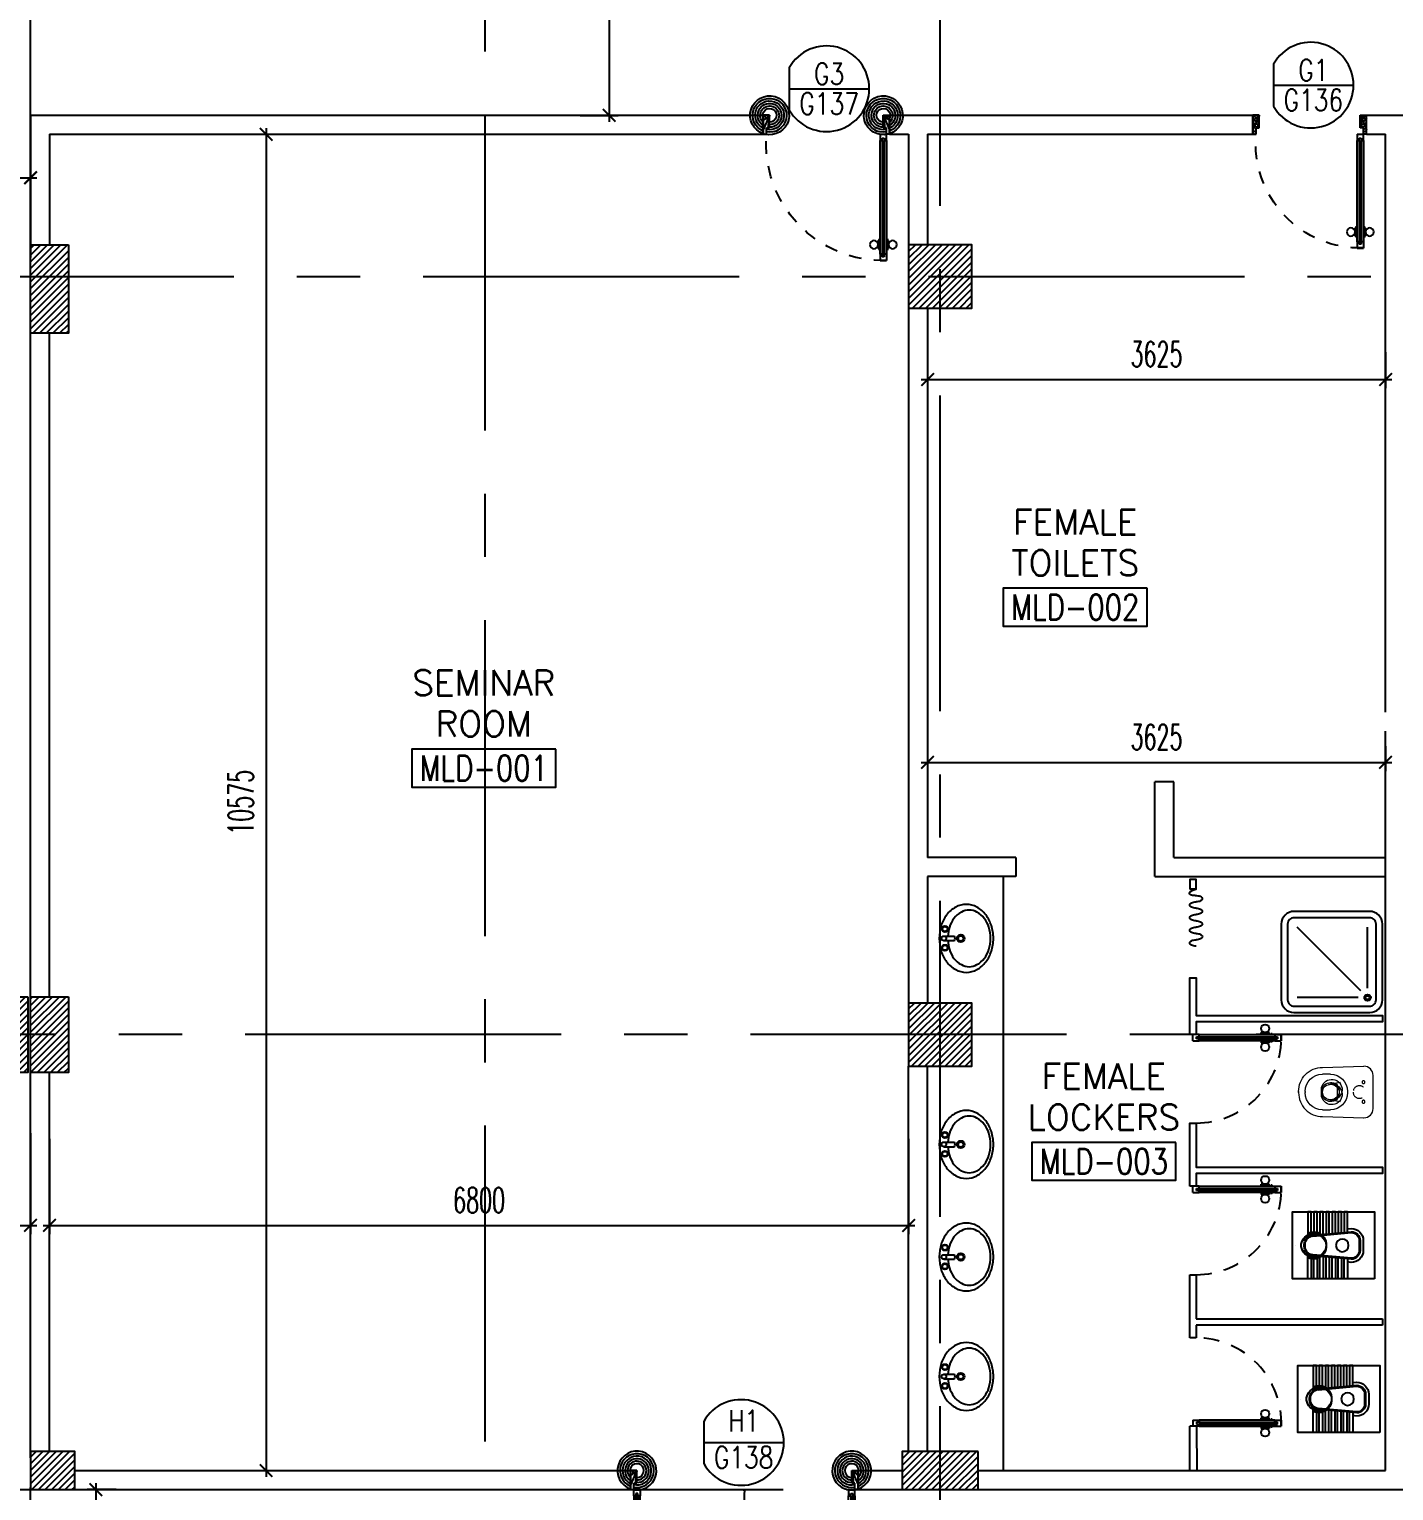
# Model space of a CAD drawing. Extents: x 417819.9 to 417911.9, y 43448 to 43539.2.
# Drawn here: x 417873.49 to 417884.29, y 43494.48 to 43506.05 of the extents above; entities that cross this region are included whole.
import ezdxf
from ezdxf.enums import TextEntityAlignment as Align

# ---------------------------------------------------------------- set-up
doc = ezdxf.new("R2010")
doc.units = 0
doc.header["$MEASUREMENT"] = 0
doc.header["$PDMODE"] = 3
doc.header["$PDSIZE"] = 0.1
for name, pattern in [('CENTERX2', [4, 2.5, -0.5, 0.5, -0.5]), ('HIDDEN', [0.375, 0.25, -0.125]), ('HIDDEN2', [0.1875, 0.125, -0.0625])]:
    doc.linetypes.add(name, pattern=pattern)
doc.layers.get('0').update_dxf_attribs({"linetype": 'CONTINUOUS'})
doc.layers.get('DEFPOINTS').update_dxf_attribs({"linetype": 'CONTINUOUS'})
for name, color, linetype in [('AXES', 11, 'CENTERX2'), ('COL', 2, 'CONTINUOUS'), ('CURT', 7, 'CONTINUOUS'), ('DIM', 4, 'CONTINUOUS'), ('DOOR', 4, 'CONTINUOUS'), ('DOOR-CR', 2, 'CONTINUOUS'), ('DOOR-NO', 3, 'CONTINUOUS'), ('EJ', 8, 'CONTINUOUS'), ('FIX', 3, 'CONTINUOUS'), ('HAT', 8, 'CONTINUOUS'), ('PART', 9, 'CONTINUOUS'), ('RM-BOX', 2, 'CONTINUOUS'), ('RM-NAME', 2, 'CONTINUOUS'), ('RM-NO', 2, 'CONTINUOUS'), ('WALL', 2, 'CONTINUOUS')]:
    doc.layers.add(name, color=color, linetype=linetype)
doc.layers.get('EJ').off()
doc.styles.add('ROMANS', font='ROMANS.shx', dxfattribs={"width": 0.6})
doc.dimstyles.new('STANDARD in', dxfattribs={"dimtxt": 0.2, "dimasz": 0.1, "dimexe": 0.07, "dimexo": 0.05, "dimgap": 0.1, "dimtad": 1, "dimdec": 0, "dimlfac": 1000, "dimzin": 0, "dimdsep": 46, "dimtxsty": 'ROMANS', "dimblk": 'ARCHTICK', "dimcen": 0.05, "dimdle": 0.05, "dimclrd": 4, "dimclre": 4, "dimclrt": 2, "dimadec": 0, "dimazin": 0, "dimtfac": 1, "dimtdec": 0, "dimtmove": 2, "dimatfit": 3, "dimfxl": 0, "dimtolj": 1, "dimtzin": 0, "dimarcsym": 0})

# ---------------------------------------------------------------- blocks, each defined once
blk = doc.blocks.new('A$C272A55A0')
at = {"layer": 'DOOR', "color": 0, "linetype": 'ByBlock'}
for p, q in [((0, 900), (0, 1050)), ((50, 1050), (0, 1050)), ((50, 950), (50, 1050)), ((1750, 950), (1750, 1050)), ((1750, 1050), (1800, 1050)), ((1800, 1050), (1800, 900)), ((25, 950), (50, 950)), ((25, 900), (25, 950)), ((1775, 950), (1750, 950)), ((1775, 900), (1775, 950)), ((0, 900), (25, 900)), ((75, 900), (25, 900)), ((25, 850), (25, 900)), ((42, 850), (25, 850)), ((58, 870), (42, 870)), ((42, 870), (42, 850)), ((58, 850), (58, 870)), ((75, 850), (58, 850)), ((75, 900), (75, 850)), ((1725, 900), (1775, 900)), ((1725, 900), (1725, 850)), ((1725, 850), (1742, 850)), ((1742, 870), (1758, 870)), ((1742, 850), (1742, 870)), ((1758, 870), (1758, 850)), ((1758, 850), (1775, 850)), ((1800, 900), (1775, 900)), ((1775, 850), (1775, 900)), ((1718, 160), (1709, 160)), ((1709, 95), (1709, 160)), ((1725, 173), (1718, 173)), ((1718, 173), (1718, 83)), ((1718, 95), (1718, 160)), ((1775, 173), (1782, 173)), ((1782, 173), (1782, 83)), ((1782, 160), (1791, 160)), ((1782, 95), (1782, 160)), ((1791, 95), (1791, 160)), ((25, 50), (42, 50)), ((25, 50), (25, 0)), ((25, 0), (75, 0)), ((75, 0), (25, 0)), ((42, 50), (42, 30)), ((42, 30), (58, 30)), ((58, 50), (75, 50)), ((58, 50), (58, 30)), ((75, 50), (75, 0)), ((1718, 95), (1709, 95)), ((1725, 83), (1718, 83)), ((1742, 50), (1725, 50)), ((1725, 50), (1725, 0)), ((1775, 0), (1725, 0)), ((1725, 0), (1775, 0)), ((1742, 50), (1742, 30)), ((1758, 30), (1742, 30)), ((1775, 50), (1758, 50)), ((1758, 50), (1758, 30)), ((1775, 83), (1782, 83)), ((1775, 50), (1775, 0)), ((1782, 95), (1791, 95))]:
    blk.add_line(p, q, dxfattribs=at)
at = {"layer": 'DOOR', "color": 9, "linetype": 'ByBlock'}
for p, q in [((50, 1050), (0, 1010)), ((50, 1050), (0, 937)), ((50, 1050), (37, 950)), ((1750, 1050), (1800, 1010)), ((1750, 1050), (1800, 937)), ((1750, 1050), (1763, 950))]:
    blk.add_line(p, q, dxfattribs=at)
at = {"layer": 'DOOR', "linetype": 'ByBlock'}
for p, q in [((25, 850), (25, 50)), ((42, 850), (42, 50)), ((58, 850), (58, 50)), ((75, 50), (75, 850)), ((1725, 50), (1725, 850)), ((1742, 850), (1742, 50)), ((1758, 850), (1758, 50)), ((1775, 850), (1775, 50))]:
    blk.add_line(p, q, dxfattribs=at)
at = {"layer": 'DOOR', "color": 0, "linetype": 'ByBlock'}
for centre in [(1676, 128), (1824, 128)]:
    blk.add_circle(centre, 32.4, dxfattribs=at)
at = {"layer": 'DOOR', "color": 9, "linetype": 'ByBlock'}
for centre, radius, start, end in [((50, 1050), 34.4, 180, 270), ((50, 1050), 14.4, 180, 270), ((1750, 1050), 14.4, 270, 0), ((1750, 1050), 34.4, 270, 0), ((50, 1050), 54.4, 203.2074, 270), ((50, 1050), 74.4, 227.7764, 270), ((50, 1050), 94.4, 238.0182, 270), ((50, 1050), 114, 244.0838, 257.3774), ((50, 1050), 134, 248.1598, 259.28), ((1750, 1050), 54.4, 270, 336.7926), ((1750, 1050), 74.4, 270, 312.2236), ((1750, 1050), 94.4, 270, 301.9818), ((1750, 1050), 114, 282.6226, 295.9162), ((1750, 1050), 134, 280.72, 291.8402), ((50, 1050), 154, 251.1053, 256.2858), ((1750, 1050), 154, 283.7142, 288.8947)]:
    blk.add_arc(centre, radius, start, end, dxfattribs=at)
at = {"layer": 'DOOR', "linetype": 'HIDDEN', "ltscale": 0.5}
for centre, start, end in [((50, 851), 268.3174, 3.2965), ((1750, 851), 176.7035, 271.6826)]:
    blk.add_arc(centre, 851, start, end, dxfattribs=at)
at = {"layer": 'WALL', "linetype": 'ByBlock'}
blk.add_line((1800, 900), (1800, 1050), dxfattribs=at)
blk = doc.blocks.new('RM1')
at = {"layer": 'RM-BOX'}
blk.add_lwpolyline([(570, -200), (-570, -200), (-570, -500), (570, -500)], close=True, dxfattribs=at)
at = {"layer": 'RM-NAME', "style": 'ROMANS'}
for tag, p in [('ROOMNAME1', (0, 324)), ('ROOMNAME2', (0, 0))]:
    blk.add_attdef(tag, text='', height=200, dxfattribs=at).set_placement(p, align=Align.MIDDLE)
at = {"layer": 'RM-NO', "style": 'ROMANS', "width": 0.8}
blk.add_attdef('ROOMNO', text='', height=200, dxfattribs=at).set_placement((0, -350), align=Align.MIDDLE)
blk = doc.blocks.new('DD1')
at = {"layer": 'DOOR-CR'}
blk.add_line((-316, 0), (316, 0), dxfattribs=at)
blk.add_lwpolyline([(-316, -166, 3.820224), (-316, 166)], format="xyb", close=True, dxfattribs=at)
at = {"layer": 'DOOR-NO', "color": 255, "style": 'ROMANS'}
for tag, width, p in [('G', 0.8, (-22, 156)), ('0000', 0.7, (-22, -136))]:
    blk.add_attdef(tag, text='', height=196, dxfattribs=dict(at, width=width)).set_placement(p, align=Align.MIDDLE)
blk = doc.blocks.new('A$C24ED45A6')
at = {"layer": 'DOOR', "color": 0, "linetype": 'ByBlock'}
for p, q in [((909, 1055), (909, 990)), ((918, 1055), (909, 1055)), ((918, 978), (918, 1068)), ((925, 1068), (918, 1068)), ((918, 1055), (918, 990)), ((925, 1100), (925, 1150)), ((925, 1150), (975, 1150)), ((975, 1150), (925, 1150)), ((942, 1100), (925, 1100)), ((942, 1100), (942, 1120)), ((958, 1120), (942, 1120)), ((958, 1100), (958, 1120)), ((975, 1100), (958, 1100)), ((975, 1100), (975, 1150)), ((975, 1068), (982, 1068)), ((982, 978), (982, 1068)), ((982, 1055), (982, 990)), ((982, 1055), (991, 1055)), ((991, 1055), (991, 990)), ((918, 990), (909, 990)), ((925, 978), (918, 978)), ((975, 978), (982, 978)), ((982, 990), (991, 990)), ((0, 0), (0, 150)), ((0, 150), (25, 150)), ((25, 150), (25, 100)), ((925, 150), (925, 200)), ((925, 200), (942, 200)), ((925, 150), (975, 150)), ((942, 200), (942, 180)), ((942, 180), (958, 180)), ((958, 180), (958, 200)), ((958, 200), (975, 200)), ((975, 200), (975, 150)), ((1000, 150), (975, 150)), ((975, 150), (975, 100)), ((1000, 150), (1000, 0)), ((50, 0), (0, 0)), ((25, 100), (50, 100)), ((50, 100), (50, 0)), ((975, 100), (950, 100)), ((950, 100), (950, 0)), ((950, 0), (1000, 0))]:
    blk.add_line(p, q, dxfattribs=at)
at = {"layer": 'DOOR', "linetype": 'ByBlock'}
for p, q in [((925, 1100), (925, 200)), ((942, 200), (942, 1100)), ((958, 200), (958, 1100)), ((975, 200), (975, 1100))]:
    blk.add_line(p, q, dxfattribs=at)
at = {"layer": 'DOOR', "color": 9, "linetype": 'ByBlock'}
for p, q in [((50, 0), (0, 114)), ((50, 0), (0, 40)), ((50, 0), (37, 100)), ((950, 0), (1000, 114)), ((950, 0), (963, 100)), ((950, 0), (1000, 40))]:
    blk.add_line(p, q, dxfattribs=at)
at = {"layer": 'DOOR', "color": 0, "linetype": 'ByBlock'}
for centre in [(876, 1023), (1024, 1023)]:
    blk.add_circle(centre, 32.4, dxfattribs=at)
at = {"layer": 'DOOR', "linetype": 'HIDDEN', "ltscale": 0.5}
blk.add_arc((950, 222), 928, 88.456, 184.4816, dxfattribs=at)
at = {"layer": 'DOOR', "color": 9, "linetype": 'ByBlock'}
for centre, radius, start, end in [((50, 0), 154, 103.7142, 108.8947), ((50, 0), 134, 100.72, 111.8402), ((950, 0), 134, 68.1598, 79.28), ((950, 0), 154, 71.1053, 76.2858), ((50, 0), 114, 102.6226, 115.9162), ((50, 0), 94.4, 90, 121.9818), ((50, 0), 74.4, 90, 132.2236), ((50, 0), 54.4, 90, 156.7926), ((50, 0), 34.4, 90, 180), ((50, 0), 14.4, 90, 180), ((950, 0), 94.4, 58.0182, 90), ((950, 0), 74.4, 47.7764, 90), ((950, 0), 54.4, 23.2074, 90), ((950, 0), 34.4, 0, 90), ((950, 0), 14.4, 0, 90), ((950, 0), 114, 64.0838, 77.3774)]:
    blk.add_arc(centre, radius, start, end, dxfattribs=at)
at = {"layer": 'WALL'}
blk.add_line((1000, 0), (1000, 150), dxfattribs=at)
blk = doc.blocks.new('DOOR90')
at = {"layer": 'DOOR', "color": 7, "linetype": 'ByBlock'}
for p, q in [((-150, 0), (0, 0)), ((-150, 0), (-150, -25)), ((0, -50), (-114, 0)), ((0, -50), (-40, 0)), ((0, -50), (0, 0)), ((-1000, -25), (-1050, -25)), ((-1050, -75), (-1050, -25)), ((-1050, -25), (-1050, -75)), ((-1000, -75), (-1050, -75)), ((-1000, -42), (-1020, -42)), ((-1020, -42), (-1020, -58)), ((-1000, -58), (-1020, -58)), ((-1000, -25), (-1000, -42)), ((-1000, -58), (-1000, -75)), ((-878, -18), (-968, -18)), ((-968, -25), (-968, -18)), ((-968, -75), (-968, -82)), ((-878, -82), (-968, -82)), ((-955, -9), (-890, -9)), ((-955, -18), (-955, -9)), ((-955, -18), (-890, -18)), ((-955, -82), (-890, -82)), ((-955, -82), (-955, -91)), ((-955, -91), (-890, -91)), ((-890, -18), (-890, -9)), ((-890, -82), (-890, -91)), ((-878, -25), (-878, -18)), ((-878, -75), (-878, -82)), ((-200, -25), (-150, -25)), ((-200, -42), (-200, -25)), ((-180, -42), (-200, -42)), ((-200, -58), (-180, -58)), ((-200, -75), (-200, -58)), ((-150, -75), (-200, -75)), ((-180, -58), (-180, -42)), ((-150, -25), (-100, -25)), ((-150, -75), (-150, -25)), ((-100, -25), (-100, -50)), ((0, -50), (-100, -37)), ((-100, -50), (0, -50)), ((-150, -875), (-100, -875)), ((-150, -900), (-150, -875)), ((-150, -900), (0, -900)), ((0, -900), (-150, -900)), ((0, -850), (-114, -900)), ((-100, -875), (-100, -850)), ((0, -850), (-100, -863)), ((-100, -850), (0, -850)), ((0, -850), (-40, -900)), ((0, -850), (0, -900))]:
    blk.add_line(p, q, dxfattribs=at)
at = {"layer": 'DOOR', "linetype": 'ByBlock'}
for p, q in [((-200, -25), (-1000, -25)), ((-200, -42), (-1000, -42)), ((-200, -58), (-1000, -58)), ((-1000, -75), (-200, -75))]:
    blk.add_line(p, q, dxfattribs=at)
at = {"layer": 'DOOR', "color": 7, "linetype": 'ByBlock'}
for centre in [(-923, 24), (-923, -124)]:
    blk.add_circle(centre, 32.4, dxfattribs=at)
for centre, radius, start, end in [((0, -50), 154, 161.1053, 166.2858), ((0, -50), 94.4, 148.0182, 180), ((0, -50), 134, 158.1598, 169.28), ((0, -50), 114, 154.0838, 167.3774), ((0, -50), 74.4, 137.7764, 180), ((0, -50), 54.4, 113.2074, 180), ((0, -50), 34.4, 90, 180), ((0, -50), 14.4, 90, 180), ((0, -850), 154, 193.7142, 198.8947), ((0, -850), 134, 190.72, 201.8402), ((0, -850), 94.4, 180, 211.9818), ((0, -850), 74.4, 180, 222.2236), ((0, -850), 54.4, 180, 246.7926), ((0, -850), 34.4, 180, 270), ((0, -850), 14.4, 180, 270)]:
    blk.add_arc(centre, radius, start, end, dxfattribs=at)
at = {"layer": 'DOOR', "linetype": 'HIDDEN', "ltscale": 0.5}
blk.add_arc((-222, -50), 828, 178.2701, 275.003, dxfattribs=at)
blk = doc.blocks.new('*X79')
at = {"color": 0}
for p, q in [((73379, 41931), (73850, 42401)), ((73379, 41984), (73797, 42401)), ((73379, 42037), (73744, 42401)), ((73379, 42090), (73690, 42401)), ((73379, 42143), (73637, 42401)), ((73379, 42196), (73584, 42401)), ((73379, 42249), (73531, 42401)), ((73379, 42302), (73478, 42401)), ((73379, 42355), (73425, 42401)), ((73403, 41901), (73879, 42378)), ((73456, 41901), (73879, 42325)), ((73509, 41901), (73879, 42272)), ((73562, 41901), (73879, 42219)), ((73615, 41901), (73879, 42165)), ((73668, 41901), (73879, 42112)), ((73721, 41901), (73879, 42059)), ((73774, 41901), (73879, 42006)), ((73827, 41901), (73879, 41953))]:
    blk.add_line(p, q, dxfattribs=at)
blk = doc.blocks.new('*X77')
at = {"color": 0}
for p, q in [((73379, 47923), (73857, 48401)), ((73379, 47976), (73804, 48401)), ((73379, 48029), (73751, 48401)), ((73379, 48082), (73698, 48401)), ((73379, 48136), (73645, 48401)), ((73379, 48189), (73592, 48401)), ((73379, 48242), (73539, 48401)), ((73379, 48295), (73486, 48401)), ((73379, 48348), (73433, 48401)), ((73410, 47901), (73879, 48370)), ((73463, 47901), (73879, 48317)), ((73516, 47901), (73879, 48264)), ((73569, 47901), (73879, 48211)), ((73622, 47901), (73879, 48158)), ((73675, 47901), (73879, 48105)), ((73728, 47901), (73879, 48052)), ((73781, 47901), (73879, 47999)), ((73834, 47901), (73879, 47946))]:
    blk.add_line(p, q, dxfattribs=at)
blk = doc.blocks.new('WC')
at = {"layer": 'FIX', "lineweight": 20}
for p, q in [((475, 141), (538, 141)), ((339, 5), (339, -5)), ((395, 76), (490, 60)), ((534, 24), (540, 0)), ((540, 0), (534, -24)), ((674, 5), (674, -5)), ((490, -60), (395, -76)), ((213, -204), (210, -204)), ((538, -141), (475, -141))]:
    blk.add_line(p, q, dxfattribs=at)
at = {"layer": 'FIX', "linetype": 'Continuous', "lineweight": 20}
blk.add_line((420, -47), (420, 45), dxfattribs=at)
at = {"layer": 'FIX', "lineweight": 20}
for points in [[(210, -204, -0.414214), (137, -131), (137, 0), (137, 131, -0.414214), (210, 204)], [(727, -5), (727, 5, 0.414214), (538, 194), (210, 204)], [(727, 5), (727, -5, -0.414214), (538, -194), (210, -204)]]:
    blk.add_lwpolyline(points, format="xyb", dxfattribs=at)
at = {"layer": 'FIX', "linetype": 'HIDDEN2', "lineweight": 20, "ltscale": 0.3}
blk.add_circle((245, 0), 49.8, dxfattribs=at)
at = {"layer": 'FIX', "linetype": 'HIDDEN', "lineweight": 20, "ltscale": 0.05}
for centre in [(213, 78), (213, -77)]:
    blk.add_circle(centre, 11.6, dxfattribs=at)
at = {"layer": 'FIX', "lineweight": 20}
for centre, radius, start, end in [((475, 5), 136, 90, 180), ((538, 5), 136, 360, 90), ((464, -18), 82, 51.0758, 71.504), ((473, -7), 68.2, 27.1532, 51.0758), ((475, -5), 136, 180, 270), ((464, 18), 82, 288.496, 308.9242), ((473, 7), 68.2, 308.9242, 332.8468), ((538, -5), 136, 270, 0)]:
    blk.add_arc(centre, radius, start, end, dxfattribs=at)
at = {"layer": 'FIX', "linetype": 'Continuous', "lineweight": 20}
for centre, start, end in [((443, 46), 88.3879, 182.3338), ((442, -46), 177.6662, 271.6121)]:
    blk.add_arc(centre, 22.3, start, end, dxfattribs=at)
blk = doc.blocks.new('AWC')
at = {"layer": 'FIX'}
for p, q in [((-726, 265), (-726, 66)), ((-700, 265), (-726, 265)), ((-700, 79), (-700, 265)), ((-678, 265), (-678, 82)), ((-652, 265), (-678, 265)), ((-652, 84), (-652, 265)), ((-630, 265), (-630, 86)), ((-604, 265), (-630, 265)), ((-604, 89), (-604, 265)), ((-582, 265), (-582, 91)), ((-556, 265), (-582, 265)), ((-556, 93), (-556, 265)), ((-534, 265), (-534, 95)), ((-508, 265), (-534, 265)), ((-508, 98), (-508, 265)), ((-486, 265), (-486, 100)), ((-460, 265), (-486, 265)), ((-460, 102), (-460, 265)), ((-438, 265), (-438, 104)), ((-412, 265), (-438, 265)), ((-412, 106), (-412, 265)), ((-384, 134), (-412, 131)), ((-825, 0), (-825, 0)), ((-780, 7), (-780, -7)), ((-755, 7), (-755, -7)), ((-748, 7), (-748, -7)), ((-382, 109), (-687, 81)), ((-312, -39), (-312, 39)), ((-287, -39), (-287, 39)), ((-726, -265), (-726, -66)), ((-700, -79), (-700, -265)), ((-687, -81), (-382, -109)), ((-678, -265), (-678, -82)), ((-652, -84), (-652, -265)), ((-630, -265), (-630, -86)), ((-604, -89), (-604, -265)), ((-582, -265), (-582, -91)), ((-556, -93), (-556, -265)), ((-534, -265), (-534, -95)), ((-508, -98), (-508, -265)), ((-486, -265), (-486, -100)), ((-460, -102), (-460, -265)), ((-438, -265), (-438, -104)), ((-412, -106), (-412, -265)), ((-412, -131), (-384, -134)), ((-700, -265), (-726, -265)), ((-652, -265), (-678, -265)), ((-604, -265), (-630, -265)), ((-556, -265), (-582, -265)), ((-508, -265), (-534, -265)), ((-460, -265), (-486, -265)), ((-412, -265), (-438, -265))]:
    blk.add_line(p, q, dxfattribs=at)
at = {"layer": 'FIX', "color": 32}
for p, q in [((-381, 102), (-686, 74)), ((-319, -39), (-319, 39)), ((-686, -74), (-381, -102))]:
    blk.add_line(p, q, dxfattribs=at)
at = {"layer": 'FIX'}
blk.add_lwpolyline([(-198, 265), (-848, 265), (-848, -265), (-198, -265)], close=True, dxfattribs=at)
at = {"layer": 'FIX', "color": 32}
blk.add_circle((-454, 0), 50, dxfattribs=at)
at = {"layer": 'FIX'}
for centre, radius, start, end in [((-382, 39), 95, 0, 90.1311), ((-680, 7), 100, 117.0426, 180), ((-680, 7), 75, 95.2114, 180), ((-382, 39), 70, 0, 90.1311), ((-680, -7), 100, 180, 242.9574), ((-680, -7), 75, 180, 264.7886), ((-382, -39), 95, 270, 0), ((-382, -39), 70, 270, 0)]:
    blk.add_arc(centre, radius, start, end, dxfattribs=at)
at = {"layer": 'FIX', "color": 32}
for centre, radius, start, end in [((-680, 7), 68, 95.2114, 180), ((-382, 39), 63, 0, 90.1311), ((-680, -7), 68, 180, 264.7886), ((-382, -39), 63, 270, 0)]:
    blk.add_arc(centre, radius, start, end, dxfattribs=at)
blk = doc.blocks.new('CURT2')
at = {"layer": 'CURT'}
blk.add_lwpolyline([(0, 0, -0.116434), (-19, -31, -0.116434), (-50, -50, -0.56066), (-101, -7, 0.45929), (-150, 50, 0.414214), (-200, 0, -0.414214), (-250, -50, -0.414214), (-300, 0, 0.414214), (-350, 50, 0.414214), (-400, 0, -0.414214), (-450, -50, -0.414214), (-500, 0, 0.414214), (-550, 50, 0.414214), (-600, 0, -0.414214), (-650, -50, -0.414214), (-700, 0, 0.414214), (-750, 50, 0.414214), (-800, 0, -0.414214), (-850, -50, -0.414214), (-900, 0, 0.414214)], format="xyb", dxfattribs=at)
blk = doc.blocks.new('C5')
at = {"layer": 'HAT'}
h = blk.add_hatch(dxfattribs=at)
h.set_pattern_fill('ANSI31', color=256, scale=300, style=0)
h.set_pattern_definition([(45, (-38851, -358245.23), (26.5165043, -26.5165043), [])])
h.paths.add_polyline_path([(-320, 300), (-20, 300), (-20, 0), (-320, 0)])
h.paths.add_polyline_path([(-320, 600), (-20, 600), (-20, 300), (-320, 300)])
h = blk.add_hatch(dxfattribs=at)
h.set_pattern_fill('ANSI31', color=256, scale=300, style=0)
h.set_pattern_definition([(45, (-38531, -358245.23), (26.5165043, -26.5165043), [])])
h.paths.add_polyline_path([(0, 300), (300, 300), (300, 0), (0, 0)])
h.paths.add_polyline_path([(0, 600), (300, 600), (300, 300), (0, 300)])
at = {"layer": 'COL'}
for points in [[(-20, 600), (-20, 0), (-320, 0), (-320, 600)], [(300, 600), (300, 0), (0, 0), (0, 600)]]:
    blk.add_lwpolyline(points, close=True, dxfattribs=at)
blk = doc.blocks.new('_ARCHTICK')
at = {"color": 0, "linetype": 'ByBlock', "const_width": 0.15}
blk.add_lwpolyline([(-0.5, -0.5), (0.5, 0.5)], dxfattribs=at)
blk = doc.blocks.new('*D425')
at = {"layer": 'DEFPOINTS', "color": 0}
for p in [(417868.927, 43497.365), (417873.497, 43497.365), (417873.497, 43496.584)]:
    blk.add_point(p, dxfattribs=at)
at = {"layer": 'DIM', "color": 4, "lineweight": -2}
for p, q in [((417868.927, 43497.315), (417868.927, 43496.514)), ((417873.497, 43497.315), (417873.497, 43496.514)), ((417868.877, 43496.584), (417873.547, 43496.584))]:
    blk.add_line(p, q, dxfattribs=at)
at = {"layer": 'DIM', "color": 4, "lineweight": -2, "xscale": 0.1, "yscale": 0.1, "zscale": 0.1, "rotation": 180}
blk.add_blockref('_ARCHTICK', (417868.927, 43496.584), dxfattribs=at)
at = {"layer": 'DIM', "color": 4, "lineweight": -2, "xscale": 0.1, "yscale": 0.1, "zscale": 0.1}
blk.add_blockref('_ARCHTICK', (417873.497, 43496.584), dxfattribs=at)
at = {"layer": 'DIM', "color": 2, "insert": (417871.212, 43496.784), "char_height": 0.2, "attachment_point": 5, "style": 'ROMANS'}
blk.add_mtext('\\A1;4570', dxfattribs=at)
blk = doc.blocks.new('*D427')
at = {"layer": 'DEFPOINTS', "color": 0}
for p in [(417875.314, 43505.219), (417875.314, 43494.644), (417875.361, 43494.644)]:
    blk.add_point(p, dxfattribs=at)
at = {"layer": 'DIM', "color": 4, "lineweight": -2}
for p, q in [((417875.361, 43505.269), (417875.361, 43494.594)), ((417875.364, 43505.219), (417875.431, 43505.219)), ((417875.364, 43494.644), (417875.431, 43494.644))]:
    blk.add_line(p, q, dxfattribs=at)
at = {"layer": 'DIM', "color": 4, "lineweight": -2, "xscale": 0.1, "yscale": 0.1, "zscale": 0.1}
for p, rotation in [((417875.361, 43505.219), 90), ((417875.361, 43494.644), 270)]:
    blk.add_blockref('_ARCHTICK', p, dxfattribs=dict(at, rotation=rotation))
at = {"layer": 'DIM', "color": 2, "insert": (417875.161, 43499.932), "char_height": 0.2, "attachment_point": 5, "rotation": 90, "style": 'ROMANS'}
blk.add_mtext('\\A1;10575', dxfattribs=at)
blk = doc.blocks.new('*D428')
at = {"layer": 'DEFPOINTS', "color": 0}
for p in [(417873.647, 43497.319), (417880.447, 43497.319), (417880.447, 43496.584)]:
    blk.add_point(p, dxfattribs=at)
at = {"layer": 'DIM', "color": 4, "lineweight": -2}
for p, q in [((417873.647, 43497.269), (417873.647, 43496.514)), ((417880.447, 43497.269), (417880.447, 43496.514)), ((417873.597, 43496.584), (417880.497, 43496.584))]:
    blk.add_line(p, q, dxfattribs=at)
at = {"layer": 'DIM', "color": 4, "lineweight": -2, "xscale": 0.1, "yscale": 0.1, "zscale": 0.1, "rotation": 180}
blk.add_blockref('_ARCHTICK', (417873.647, 43496.584), dxfattribs=at)
at = {"layer": 'DIM', "color": 4, "lineweight": -2, "xscale": 0.1, "yscale": 0.1, "zscale": 0.1}
blk.add_blockref('_ARCHTICK', (417880.447, 43496.584), dxfattribs=at)
at = {"layer": 'DIM', "color": 2, "insert": (417877.047, 43496.784), "char_height": 0.2, "attachment_point": 5, "style": 'ROMANS'}
blk.add_mtext('\\A1;6800', dxfattribs=at)
blk = doc.blocks.new('*D429')
at = {"layer": 'DEFPOINTS', "color": 0}
for p in [(417880.597, 43503.544), (417884.222, 43503.544), (417884.222, 43503.279)]:
    blk.add_point(p, dxfattribs=at)
at = {"layer": 'DIM', "color": 4, "lineweight": -2}
for p, q in [((417880.597, 43503.494), (417880.597, 43503.209)), ((417884.222, 43503.494), (417884.222, 43503.209)), ((417880.547, 43503.279), (417884.272, 43503.279))]:
    blk.add_line(p, q, dxfattribs=at)
at = {"layer": 'DIM', "color": 4, "lineweight": -2, "xscale": 0.1, "yscale": 0.1, "zscale": 0.1, "rotation": 180}
blk.add_blockref('_ARCHTICK', (417880.597, 43503.279), dxfattribs=at)
at = {"layer": 'DIM', "color": 4, "lineweight": -2, "xscale": 0.1, "yscale": 0.1, "zscale": 0.1}
blk.add_blockref('_ARCHTICK', (417884.222, 43503.279), dxfattribs=at)
at = {"layer": 'DIM', "color": 2, "insert": (417882.409, 43503.479), "char_height": 0.2, "attachment_point": 5, "style": 'ROMANS'}
blk.add_mtext('\\A1;3625', dxfattribs=at)
blk = doc.blocks.new('*D430')
at = {"layer": 'DEFPOINTS', "color": 0}
for p in [(417880.597, 43500.426), (417884.222, 43500.426), (417884.222, 43500.249)]:
    blk.add_point(p, dxfattribs=at)
at = {"layer": 'DIM', "color": 4, "lineweight": -2}
for p, q in [((417880.597, 43500.376), (417880.597, 43500.179)), ((417884.222, 43500.376), (417884.222, 43500.179)), ((417880.547, 43500.249), (417884.272, 43500.249))]:
    blk.add_line(p, q, dxfattribs=at)
at = {"layer": 'DIM', "color": 4, "lineweight": -2, "xscale": 0.1, "yscale": 0.1, "zscale": 0.1, "rotation": 180}
blk.add_blockref('_ARCHTICK', (417880.597, 43500.249), dxfattribs=at)
at = {"layer": 'DIM', "color": 4, "lineweight": -2, "xscale": 0.1, "yscale": 0.1, "zscale": 0.1}
blk.add_blockref('_ARCHTICK', (417884.222, 43500.249), dxfattribs=at)
at = {"layer": 'DIM', "color": 2, "insert": (417882.409, 43500.449), "char_height": 0.2, "attachment_point": 5, "style": 'ROMANS'}
blk.add_mtext('\\A1;3625', dxfattribs=at)
blk = doc.blocks.new('OV')
for p, q in [((-0.02, -0.041), (-0.02, -0.135)), ((0.02, -0.041), (0.02, -0.135))]:
    blk.add_line(p, q)
blk.add_lwpolyline([(-0.3, -0.239, 0.126028), (-0.276, -0.332, 0.105961), (-0.207, -0.412, 0.086149), (-0.113, -0.46, 0.075973), (0, -0.478, 0.075973), (0.113, -0.46, 0.086149), (0.207, -0.412, 0.105961), (0.276, -0.332, 0.126028), (0.3, -0.239, 0.126028), (0.276, -0.145, 0.105961), (0.207, -0.065, 0.086149), (0.113, -0.017, 0.075973), (0, 0, 0.075973), (-0.113, -0.017, 0.086149), (-0.207, -0.065, 0.105961), (-0.276, -0.145, 0.126028)], format="xyb", close=True)
for points in [[(-0.25, -0.264, 0.126028), (-0.232, -0.333, 0.105961), (-0.177, -0.398, 0.086149), (-0.099, -0.438, 0.075973), (0, -0.453, 0.075973), (0.099, -0.438, 0.086149), (0.177, -0.398, 0.105961), (0.232, -0.333, 0.126028), (0.25, -0.264, 0.126028), (0.232, -0.195, 0.105961), (0.177, -0.13, 0.086149), (0.099, -0.09, 0.060606), (0.02, -0.076, 0.075973)], [(-0.02, -0.076, 0.060606), (-0.099, -0.09, 0.086149), (-0.177, -0.13, 0.105961), (-0.232, -0.195, 0.126028), (-0.25, -0.264, 0.126028)]]:
    blk.add_lwpolyline(points, format="xyb")
for centre, radius in [((-0.083, -0.05), 0.027), ((-0.083, -0.05), 0.022), ((0, -0.041), 0.0202), ((0.083, -0.05), 0.027), ((0.083, -0.05), 0.022), ((0, -0.19), 0.0332), ((0, -0.19), 0.0232)]:
    blk.add_circle(centre, radius)
blk.add_arc((0, -0.099), 0.0409, 240.429, 299.571)
blk = doc.blocks.new('*D723')
at = {"layer": 'DEFPOINTS', "color": 0}
for p in [(417873.497, 43505.283), (417863.857, 43505.087), (417873.497, 43504.875)]:
    blk.add_point(p, dxfattribs=at)
at = {"layer": 'DIM', "color": 4, "lineweight": -2}
for p, q in [((417873.497, 43505.233), (417873.497, 43504.805)), ((417863.857, 43505.037), (417863.857, 43504.805)), ((417863.807, 43504.875), (417873.547, 43504.875))]:
    blk.add_line(p, q, dxfattribs=at)
at = {"layer": 'DIM', "color": 4, "lineweight": -2, "xscale": 0.1, "yscale": 0.1, "zscale": 0.1, "rotation": 180}
blk.add_blockref('_ARCHTICK', (417863.857, 43504.875), dxfattribs=at)
at = {"layer": 'DIM', "color": 4, "lineweight": -2, "xscale": 0.1, "yscale": 0.1, "zscale": 0.1}
blk.add_blockref('_ARCHTICK', (417873.497, 43504.875), dxfattribs=at)
at = {"layer": 'DIM', "color": 2, "insert": (417868.677, 43505.075), "char_height": 0.2, "attachment_point": 5, "style": 'ROMANS'}
blk.add_mtext('\\A1;9640', dxfattribs=at)
blk = doc.blocks.new('*D724')
at = {"layer": 'DEFPOINTS', "color": 0}
for p in [(417877.797, 43507.619), (417877.797, 43505.369), (417878.077, 43505.369)]:
    blk.add_point(p, dxfattribs=at)
at = {"layer": 'DIM', "color": 4, "lineweight": -2}
for p, q in [((417878.077, 43507.669), (417878.077, 43505.319)), ((417877.847, 43507.619), (417878.147, 43507.619)), ((417877.847, 43505.369), (417878.147, 43505.369))]:
    blk.add_line(p, q, dxfattribs=at)
at = {"layer": 'DIM', "color": 4, "lineweight": -2, "xscale": 0.1, "yscale": 0.1, "zscale": 0.1}
for p, rotation in [((417878.077, 43507.619), 90), ((417878.077, 43505.369), 270)]:
    blk.add_blockref('_ARCHTICK', p, dxfattribs=dict(at, rotation=rotation))
at = {"layer": 'DIM', "color": 2, "insert": (417877.877, 43506.494), "char_height": 0.2, "attachment_point": 5, "rotation": 90, "style": 'ROMANS'}
blk.add_mtext('\\A1;2250', dxfattribs=at)
blk = doc.blocks.new('*D750')
at = {"layer": 'DEFPOINTS', "color": 0}
for p in [(417874.224, 43494.494), (417874.014, 43491.597), (417874.076, 43491.597)]:
    blk.add_point(p, dxfattribs=at)
at = {"layer": 'DIM', "color": 4, "lineweight": -2}
for p, q in [((417874.174, 43494.494), (417873.944, 43494.494)), ((417874.014, 43494.544), (417874.014, 43491.547)), ((417874.026, 43491.597), (417873.944, 43491.597))]:
    blk.add_line(p, q, dxfattribs=at)
at = {"layer": 'DIM', "color": 4, "lineweight": -2, "xscale": 0.1, "yscale": 0.1, "zscale": 0.1}
for p, rotation in [((417874.014, 43494.494), 90), ((417874.014, 43491.597), 270)]:
    blk.add_blockref('_ARCHTICK', p, dxfattribs=dict(at, rotation=rotation))
at = {"layer": 'DIM', "color": 2, "insert": (417873.814, 43493.046), "char_height": 0.2, "attachment_point": 5, "rotation": 90, "style": 'ROMANS'}
blk.add_mtext('\\A1;2897', dxfattribs=at)

msp = doc.modelspace()

# ---------------------------------------------------------------- hatches: boundary and pattern name
at = {"layer": 'HAT'}
h = msp.add_hatch(dxfattribs=at)
h.set_pattern_fill('ANSI31', color=256, scale=0.3, style=0)
h.set_pattern_definition([(45, (417480.111385, 43455.963322), (-0.0265165043, 0.0265165043), [])])
h.paths.add_polyline_path([(417873.7966, 43504.3443), (417873.4966, 43504.3443), (417873.4966, 43504.0943), (417873.7966, 43504.0943)])
h.paths.add_polyline_path([(417873.7966, 43504.0943), (417873.4966, 43504.0943), (417873.4966, 43503.6443), (417873.7966, 43503.6443)])
h = msp.add_hatch(dxfattribs=at)
h.set_pattern_fill('ANSI31', color=256, scale=0.3, style=0)
h.set_pattern_definition([(45, (417490.101385, 43455.963322), (-0.0265165043, 0.0265165043), [])])
h.paths.add_polyline_path([(417873.4966, 43494.4943), (417873.8466, 43494.4943), (417873.8466, 43494.7943), (417873.4966, 43494.7943)])
h = msp.add_hatch(dxfattribs=at)
h.set_pattern_fill('ANSI31', color=256, scale=0.3, style=0)
h.set_pattern_definition([(45, (417522.151385, 43455.963322), (-0.0265165043, 0.0265165043), [])])
h.paths.add_polyline_path([(417880.6966, 43494.4943), (417880.6966, 43494.7943), (417880.3966, 43494.7943), (417880.3966, 43494.4943)])
h.paths.add_polyline_path([(417880.9966, 43494.4943), (417880.9966, 43494.7943), (417880.6966, 43494.7943), (417880.6966, 43494.4943)])

# ---------------------------------------------------------------- linework, layer by layer
at = {"layer": 'AXES'}
for p, q in [((417880.6966, 43448.6529), (417880.6966, 43538.4875)), ((417873.4966, 43460.01), (417873.4966, 43538.1375)), ((417877.0966, 43466.8743), (417877.0966, 43525.6943)), ((417820.6052, 43504.0943), (417889.6966, 43504.0943)), ((417889.6966, 43498.0943), (417820.6052, 43498.0943)), ((417820.9552, 43494.4943), (417889.6966, 43494.4943))]:
    msp.add_line(p, q, dxfattribs=at)
at = {"layer": 'COL'}
for points in [[(417873.7966, 43504.3443), (417873.7966, 43503.6443), (417873.4966, 43503.6443), (417873.4966, 43504.3443)], [(417880.4466, 43504.3443), (417880.4466, 43503.8443), (417880.9466, 43503.8443), (417880.9466, 43504.3443)], [(417880.4466, 43498.3443), (417880.4466, 43497.8443), (417880.9466, 43497.8443), (417880.9466, 43498.3443)], [(417873.4966, 43494.7943), (417873.4966, 43494.4943), (417873.8466, 43494.4943), (417873.8466, 43494.7943)], [(417880.9966, 43494.7943), (417880.3966, 43494.7943), (417880.3966, 43494.4943), (417880.9966, 43494.4943)]]:
    msp.add_lwpolyline(points, close=True, dxfattribs=at)
at = {"layer": 'DOOR', "linetype": 'ByBlock'}
for p, q in [((417882.7466, 43498.0943), (417882.6966, 43498.0943)), ((417882.6966, 43498.0443), (417882.6966, 43498.0943)), ((417882.6966, 43498.0443), (417882.7466, 43498.0443)), ((417882.7266, 43498.0773), (417882.7466, 43498.0773)), ((417882.7266, 43498.0613), (417882.7266, 43498.0773)), ((417882.7466, 43498.0613), (417882.7266, 43498.0613)), ((417882.7466, 43498.0943), (417883.3466, 43498.0943)), ((417882.7466, 43498.0773), (417882.7466, 43498.0943)), ((417882.7466, 43498.0773), (417883.3466, 43498.0773)), ((417882.7466, 43498.0613), (417883.3466, 43498.0613)), ((417882.7466, 43498.0443), (417882.7466, 43498.0613)), ((417883.3466, 43498.0443), (417882.7466, 43498.0443)), ((417883.2369, 43498.1015), (417883.2369, 43498.1105)), ((417883.3017, 43498.1105), (417883.2369, 43498.1105)), ((417883.3017, 43498.1015), (417883.2369, 43498.1015)), ((417883.2369, 43498.0371), (417883.2369, 43498.0281)), ((417883.3017, 43498.0371), (417883.2369, 43498.0371)), ((417883.3017, 43498.1015), (417883.3017, 43498.1105)), ((417883.3017, 43498.0371), (417883.3017, 43498.0281)), ((417883.3143, 43498.0943), (417883.3143, 43498.1015)), ((417883.3243, 43498.1015), (417883.3143, 43498.1015)), ((417883.3143, 43498.0443), (417883.3143, 43498.0371)), ((417883.3243, 43498.0371), (417883.3143, 43498.0371)), ((417883.3243, 43498.0943), (417883.3243, 43498.1015)), ((417883.3243, 43498.0443), (417883.3243, 43498.0371)), ((417883.3466, 43498.0943), (417883.3466, 43498.0773)), ((417883.3466, 43498.0943), (417883.3966, 43498.0943)), ((417883.3466, 43498.0773), (417883.3666, 43498.0773)), ((417883.3466, 43498.0613), (417883.3466, 43498.0443)), ((417883.3466, 43498.0613), (417883.3666, 43498.0613)), ((417883.3466, 43498.0443), (417883.3966, 43498.0443)), ((417883.3666, 43498.0773), (417883.3666, 43498.0613)), ((417883.3966, 43498.0943), (417883.3966, 43498.0443)), ((417883.3966, 43498.0443), (417883.3966, 43498.0943)), ((417883.3017, 43498.0281), (417883.2369, 43498.0281)), ((417882.7466, 43496.8943), (417882.6966, 43496.8943)), ((417882.6966, 43496.8443), (417882.6966, 43496.8943)), ((417882.7266, 43496.8773), (417882.7466, 43496.8773)), ((417882.7266, 43496.8613), (417882.7266, 43496.8773)), ((417882.7466, 43496.8943), (417883.3466, 43496.8943)), ((417882.7466, 43496.8773), (417882.7466, 43496.8943)), ((417882.7466, 43496.8773), (417883.3466, 43496.8773)), ((417883.2369, 43496.9015), (417883.2369, 43496.9105)), ((417883.3017, 43496.9105), (417883.2369, 43496.9105)), ((417883.3017, 43496.9015), (417883.2369, 43496.9015)), ((417883.3017, 43496.9015), (417883.3017, 43496.9105)), ((417883.3143, 43496.8943), (417883.3143, 43496.9015)), ((417883.3243, 43496.9015), (417883.3143, 43496.9015)), ((417883.3243, 43496.8943), (417883.3243, 43496.9015)), ((417883.3466, 43496.8943), (417883.3466, 43496.8773)), ((417883.3466, 43496.8943), (417883.3966, 43496.8943)), ((417883.3466, 43496.8773), (417883.3666, 43496.8773)), ((417883.3666, 43496.8773), (417883.3666, 43496.8613)), ((417883.3966, 43496.8943), (417883.3966, 43496.8443)), ((417883.3966, 43496.8443), (417883.3966, 43496.8943)), ((417882.6966, 43496.8443), (417882.7466, 43496.8443)), ((417882.7466, 43496.8613), (417882.7266, 43496.8613)), ((417882.7466, 43496.8613), (417883.3466, 43496.8613)), ((417882.7466, 43496.8443), (417882.7466, 43496.8613)), ((417883.3466, 43496.8443), (417882.7466, 43496.8443)), ((417883.2369, 43496.8371), (417883.2369, 43496.8281)), ((417883.3017, 43496.8371), (417883.2369, 43496.8371)), ((417883.3017, 43496.8281), (417883.2369, 43496.8281)), ((417883.3017, 43496.8371), (417883.3017, 43496.8281)), ((417883.3143, 43496.8443), (417883.3143, 43496.8371)), ((417883.3243, 43496.8371), (417883.3143, 43496.8371)), ((417883.3243, 43496.8443), (417883.3243, 43496.8371)), ((417883.3466, 43496.8613), (417883.3466, 43496.8443)), ((417883.3466, 43496.8613), (417883.3666, 43496.8613)), ((417883.3466, 43496.8443), (417883.3966, 43496.8443)), ((417882.6966, 43495.0443), (417882.7466, 43495.0443)), ((417882.6966, 43495.0443), (417882.6966, 43494.9943)), ((417882.7466, 43495.0273), (417882.7266, 43495.0273)), ((417882.7266, 43495.0273), (417882.7266, 43495.0113)), ((417883.3466, 43495.0443), (417882.7466, 43495.0443)), ((417882.7466, 43495.0443), (417882.7466, 43495.0273)), ((417882.7466, 43495.0273), (417883.3466, 43495.0273)), ((417883.2369, 43495.0515), (417883.2369, 43495.0605)), ((417883.3017, 43495.0605), (417883.2369, 43495.0605)), ((417883.3017, 43495.0515), (417883.2369, 43495.0515)), ((417883.3017, 43495.0515), (417883.3017, 43495.0605)), ((417883.3143, 43495.0443), (417883.3143, 43495.0515)), ((417883.3243, 43495.0515), (417883.3143, 43495.0515)), ((417883.3243, 43495.0443), (417883.3243, 43495.0515)), ((417883.3466, 43495.0273), (417883.3466, 43495.0443)), ((417883.3466, 43495.0443), (417883.3966, 43495.0443)), ((417883.3466, 43495.0273), (417883.3666, 43495.0273)), ((417883.3666, 43495.0113), (417883.3666, 43495.0273)), ((417883.3966, 43494.9943), (417883.3966, 43495.0443)), ((417883.3966, 43495.0443), (417883.3966, 43494.9943)), ((417882.7466, 43494.9943), (417882.6966, 43494.9943)), ((417882.7266, 43495.0113), (417882.7466, 43495.0113)), ((417882.7466, 43495.0113), (417883.3466, 43495.0113)), ((417882.7466, 43495.0113), (417882.7466, 43494.9943)), ((417882.7466, 43494.9943), (417883.3466, 43494.9943)), ((417883.2369, 43494.9871), (417883.2369, 43494.9781)), ((417883.3017, 43494.9871), (417883.2369, 43494.9871)), ((417883.3017, 43494.9781), (417883.2369, 43494.9781)), ((417883.3017, 43494.9871), (417883.3017, 43494.9781)), ((417883.3143, 43494.9943), (417883.3143, 43494.9871)), ((417883.3243, 43494.9871), (417883.3143, 43494.9871)), ((417883.3243, 43494.9943), (417883.3243, 43494.9871)), ((417883.3466, 43494.9943), (417883.3466, 43495.0113)), ((417883.3466, 43495.0113), (417883.3666, 43495.0113)), ((417883.3466, 43494.9943), (417883.3966, 43494.9943))]:
    msp.add_line(p, q, dxfattribs=at)
for centre in [(417883.2693, 43498.1429), (417883.2693, 43497.9958), (417883.2693, 43496.9429), (417883.2693, 43496.7958), (417883.2693, 43495.0929), (417883.2693, 43494.9458)]:
    msp.add_circle(centre, 0.0324, dxfattribs=at)
at = {"layer": 'DOOR', "linetype": 'HIDDEN', "ltscale": 0.5}
for centre, start, end in [((417882.7221, 43498.0693), 269.96077, 2.12255), ((417882.7221, 43496.8693), 269.96077, 2.12255), ((417882.7221, 43495.0193), 357.87745, 90.03923)]:
    msp.add_arc(centre, 0.675, start, end, dxfattribs=at)
at = {"layer": 'FIX'}
for p, q in [((417881.1966, 43494.6443), (417881.1966, 43499.3448)), ((417884.0259, 43498.44), (417883.5216, 43498.9443)), ((417884.0789, 43498.462), (417884.0789, 43498.9443)), ((417884.0039, 43498.387), (417883.5216, 43498.387))]:
    msp.add_line(p, q, dxfattribs=at)
for points in [[(417884.0966, 43499.0693), (417883.4966, 43499.0693, 0.4142136), (417883.3966, 43498.9693), (417883.3966, 43498.3693, 0.4142136), (417883.4966, 43498.2693), (417884.0966, 43498.2693, 0.4142136), (417884.1966, 43498.3693), (417884.1966, 43498.9693, 0.4142136)], [(417884.0966, 43499.0193), (417883.4966, 43499.0193, 0.4142136), (417883.4466, 43498.9693), (417883.4466, 43498.3693, 0.4142136), (417883.4966, 43498.3193), (417884.0966, 43498.3193, 0.4142136), (417884.1466, 43498.3693), (417884.1466, 43498.9693, 0.4142136)]]:
    msp.add_lwpolyline(points, format="xyb", close=True, dxfattribs=at)
for radius in [0.025, 0.015]:
    msp.add_circle((417884.0789, 43498.387), radius, dxfattribs=at)
at = {"layer": 'PART'}
for p, q in [((417882.7216, 43499.2448), (417882.6716, 43499.2448)), ((417882.6716, 43496.1943), (417882.7221, 43496.1943)), ((417882.6716, 43495.6943), (417882.6716, 43496.1943)), ((417882.7221, 43496.1943), (417882.7221, 43495.8443)), ((417882.7221, 43495.8443), (417884.1986, 43495.8443)), ((417884.1986, 43495.8443), (417884.1986, 43495.7943)), ((417884.1986, 43495.7943), (417882.7216, 43495.7943)), ((417882.7216, 43495.7943), (417882.7221, 43495.6943)), ((417882.7221, 43495.6943), (417882.6716, 43495.6943)), ((417882.6716, 43494.6443), (417882.6716, 43494.9943)), ((417882.7253, 43494.9943), (417882.6716, 43494.9943)), ((417882.7253, 43494.9943), (417882.7269, 43494.6443))]:
    msp.add_line(p, q, dxfattribs=at)
msp.add_lwpolyline([(417882.6716, 43499.2448), (417882.7216, 43499.2448), (417882.7216, 43499.3218), (417882.6716, 43499.3218), (417882.6716, 43499.2448)], dxfattribs=at)
for points in [[(417882.6716, 43498.0943), (417882.6716, 43498.5448), (417882.7216, 43498.5448), (417882.7216, 43498.2443), (417884.1986, 43498.2443), (417884.1986, 43498.1943), (417882.7216, 43498.1943), (417882.7216, 43498.0943)], [(417882.6716, 43496.8943), (417882.6716, 43497.3943), (417882.7216, 43497.3943), (417882.7216, 43497.0443), (417884.1986, 43497.0443), (417884.1986, 43496.9943), (417882.7216, 43496.9943), (417882.7216, 43496.8943)]]:
    msp.add_lwpolyline(points, close=True, dxfattribs=at)
at = {"layer": 'WALL'}
for p, q in [((417873.4966, 43505.3693), (417879.2966, 43505.3693)), ((417873.4966, 43505.3693), (417873.4966, 43504.2443)), ((417879.2966, 43505.2193), (417879.2966, 43505.3693)), ((417880.2966, 43505.3693), (417883.1716, 43505.3693)), ((417880.2966, 43505.2193), (417880.2966, 43505.3693)), ((417883.1716, 43505.2193), (417883.1716, 43505.3693)), ((417884.0716, 43505.3693), (417884.5216, 43505.3693)), ((417884.0716, 43505.2193), (417884.0716, 43505.3693)), ((417873.6466, 43505.2193), (417879.2966, 43505.2193)), ((417873.6466, 43505.2193), (417873.6466, 43504.3443)), ((417880.2966, 43505.2193), (417880.4466, 43505.2193)), ((417880.4466, 43505.2193), (417880.4466, 43504.3443)), ((417880.5966, 43505.2193), (417880.5966, 43504.3443)), ((417880.5966, 43505.2193), (417883.1716, 43505.2193)), ((417884.0716, 43505.2193), (417884.2216, 43505.2193)), ((417884.2216, 43500.6448), (417884.2216, 43505.2193)), ((417880.4466, 43503.8443), (417880.4466, 43498.3443)), ((417880.5966, 43503.8443), (417880.5966, 43499.4948)), ((417873.4966, 43498.3943), (417873.4966, 43503.6443)), ((417873.6466, 43498.3943), (417873.6466, 43503.6443)), ((417884.2216, 43494.6443), (417884.2216, 43500.4948)), ((417882.5466, 43500.0948), (417882.3966, 43500.0948)), ((417882.3966, 43499.3448), (417882.3966, 43500.0948)), ((417882.5466, 43499.4948), (417882.5466, 43500.0948)), ((417881.2966, 43499.4948), (417880.5966, 43499.4948)), ((417881.2966, 43499.4948), (417881.2966, 43499.3448)), ((417882.5466, 43499.4948), (417884.2216, 43499.4948)), ((417880.5966, 43499.3448), (417880.5966, 43498.3443)), ((417881.2966, 43499.3448), (417880.5966, 43499.3448)), ((417882.3966, 43499.3448), (417884.2216, 43499.3448)), ((417880.4466, 43494.7943), (417880.4466, 43497.8443)), ((417880.5966, 43494.7943), (417880.5966, 43497.8443)), ((417873.4966, 43494.7443), (417873.4966, 43497.7943)), ((417873.6466, 43494.7943), (417873.6466, 43497.7943)), ((417873.8466, 43494.6443), (417878.2466, 43494.6443)), ((417878.2466, 43494.6443), (417878.2466, 43494.4943)), ((417880.0466, 43494.6443), (417880.3966, 43494.6443)), ((417880.0466, 43494.6443), (417880.0466, 43494.4943)), ((417880.9966, 43494.6443), (417884.2216, 43494.6443)), ((417873.8466, 43494.4943), (417878.2466, 43494.4943)), ((417880.0466, 43494.4943), (417880.4466, 43494.4943)), ((417880.9466, 43494.4943), (417887.6466, 43494.4943))]:
    msp.add_line(p, q, dxfattribs=at)

# ---------------------------------------------------------------- block references
at = {"layer": 'DOOR', "color": 0, "yscale": 0.0009999999892897904, "zscale": 0.001}
for name, p, xscale, rotation in [('A$C24ED45A6', (417879.2966, 43505.3693), -0.001000000047497451, 180), ('DOOR90', (417884.0716, 43505.3693), -0.0009999999892897904, 270)]:
    msp.add_blockref(name, p, dxfattribs=dict(at, xscale=xscale, rotation=rotation))
at = {"layer": 'DOOR', "color": 0, "xscale": 0.001000000047497451, "yscale": 0.0009999999892897904, "zscale": 0.001}
msp.add_blockref('A$C272A55A0', (417878.2466, 43493.594), dxfattribs=at)
at = {"layer": 'DOOR-NO'}
ref = msp.add_blockref('DD1', (417879.8176, 43505.5797), dxfattribs=dict(at, xscale=0.001000000047497451, yscale=0.0009999999892897904, zscale=0.001))
ref.add_attrib('G', 'G3', dxfattribs={"height": 0.17, "style": 'ROMANS', "width": 0.8}).set_placement((417879.8176, 43505.6977), align=Align.MIDDLE)
ref.add_attrib('000', 'G137', dxfattribs={"height": 0.17, "style": 'ROMANS', "width": 0.8}).set_placement((417879.8176, 43505.4619), align=Align.MIDDLE)
ref = msp.add_blockref('DD1', (417883.6505, 43505.6084), dxfattribs=dict(at, xscale=0.001000000047497451, yscale=0.0009999999892897904, zscale=0.001))
ref.add_attrib('G', 'G1', dxfattribs={"height": 0.17, "style": 'ROMANS', "width": 0.8}).set_placement((417883.6505, 43505.7264), align=Align.MIDDLE)
ref.add_attrib('000', 'G136', dxfattribs={"height": 0.17, "style": 'ROMANS', "width": 0.8}).set_placement((417883.6505, 43505.4905), align=Align.MIDDLE)
ref = msp.add_blockref('DD1', (417879.1411, 43494.8664), dxfattribs=dict(at, xscale=0.001000000047497451, yscale=0.0009999999892897904, zscale=0.001))
ref.add_attrib('G', 'H1', dxfattribs={"height": 0.17, "style": 'ROMANS', "width": 0.8}).set_placement((417879.1411, 43495.0379), align=Align.MIDDLE)
ref.add_attrib('000', 'G138', dxfattribs={"height": 0.17, "style": 'ROMANS', "width": 0.8}).set_placement((417879.1411, 43494.7486), align=Align.MIDDLE)
at = {"layer": 'EJ', "color": 2, "linetype": 'ByBlock', "xscale": 0.001000000047497451, "yscale": 0.0009999999892897904, "zscale": 0.001}
msp.add_blockref('C5', (417873.4966, 43497.7943), dxfattribs=at)
at = {"layer": 'FIX', "xscale": 0.8960000000000001, "yscale": 0.8960000000000001, "zscale": 0.8960000000000001, "rotation": 90}
for p in [(417880.6894, 43498.8558), (417880.6894, 43497.2252), (417880.6894, 43496.3344), (417880.6894, 43495.3889)]:
    msp.add_blockref('OV', p, dxfattribs=at)
at = {"layer": 'HAT', "xscale": 0.001000000047497451, "yscale": 0.0009999999892897904, "zscale": 0.001}
for name in ['*X77', '*X79']:
    msp.add_blockref(name, (417807.0674, 43455.9433), dxfattribs=at)
for p, values in [((417881.7654, 43501.8269), {'ROOMNO': 'MLD-002', 'ROOMNAME2': 'TOILETS', 'ROOMNAME1': 'FEMALE'}), ((417877.0842, 43500.5537), {'ROOMNO': 'MLD-001', 'ROOMNAME2': 'ROOM', 'ROOMNAME1': 'SEMINAR'}), ((417881.9924, 43497.4412), {'ROOMNO': 'MLD-003', 'ROOMNAME2': 'LOCKERS', 'ROOMNAME1': 'FEMALE'})]:
    msp.add_blockref('RM1', p, dxfattribs=at).add_auto_attribs(values)
at = {"layer": 'WALL', "yscale": 0.0009999999892897904}
for name, p, xscale, zscale, rotation in [('CURT2', (417882.7216, 43499.2448), -0.0004999999946448952, 0.0005, 270), ('AWC', (417884.3326, 43496.4258), -0.001000000047497451, 0.001, 180), ('AWC', (417884.3753, 43495.2098), -0.001000000047497451, 0.001, 180)]:
    msp.add_blockref(name, p, dxfattribs=dict(at, xscale=xscale, zscale=zscale, rotation=rotation))
at = {"layer": 'WALL', "xscale": -0.001000000047497451, "yscale": 0.0009999999892897904, "zscale": 0.001}
msp.add_blockref('WC', (417884.2601, 43497.64), dxfattribs=at)

# ---------------------------------------------------------------- dimensions: what is measured, and where the dimension line sits
at = {"layer": 'DIM'}
for base, p1, p2, picture, middle in [((417878.0773, 43505.3693), (417877.7971, 43507.6193), (417877.7971, 43505.3693), '*D724', (417877.8773, 43506.4943)), ((417875.3608, 43494.6443), (417875.3141, 43505.2193), (417875.3141, 43494.6443), '*D427', (417875.1608, 43499.9318)), ((417874.01401, 43491.596822), (417874.224192, 43494.494321), (417874.075987, 43491.596822), '*D750', (417873.81401, 43493.045571))]:
    dim = msp.add_linear_dim(base=base, p1=p1, p2=p2, angle=90, dimstyle='STANDARD in', dxfattribs=at)
    dim.commit()
    dim.dimension.update_dxf_attribs({"geometry": picture, "text_midpoint": middle})
for base, p1, p2, picture, middle in [((417873.4966, 43504.875), (417863.8566, 43505.087), (417873.4966, 43505.2834), '*D723', (417868.6766, 43505.075)), ((417884.2216, 43503.2793), (417880.5966, 43503.5443), (417884.2216, 43503.5443), '*D429', (417882.4091, 43503.4793)), ((417884.2216, 43500.2493), (417880.5966, 43500.4255), (417884.2216, 43500.4255), '*D430', (417882.4091, 43500.4493)), ((417873.4966, 43496.5843), (417868.9266, 43497.3654), (417873.4966, 43497.3654), '*D425', (417871.2116, 43496.7843)), ((417880.4466, 43496.5843), (417873.6466, 43497.3194), (417880.4466, 43497.3194), '*D428', (417877.0466, 43496.7843))]:
    dim = msp.add_linear_dim(base=base, p1=p1, p2=p2, dimstyle='STANDARD in', dxfattribs=at)
    dim.commit()
    dim.dimension.update_dxf_attribs({"geometry": picture, "text_midpoint": middle})

doc.saveas('drawing.dxf')
